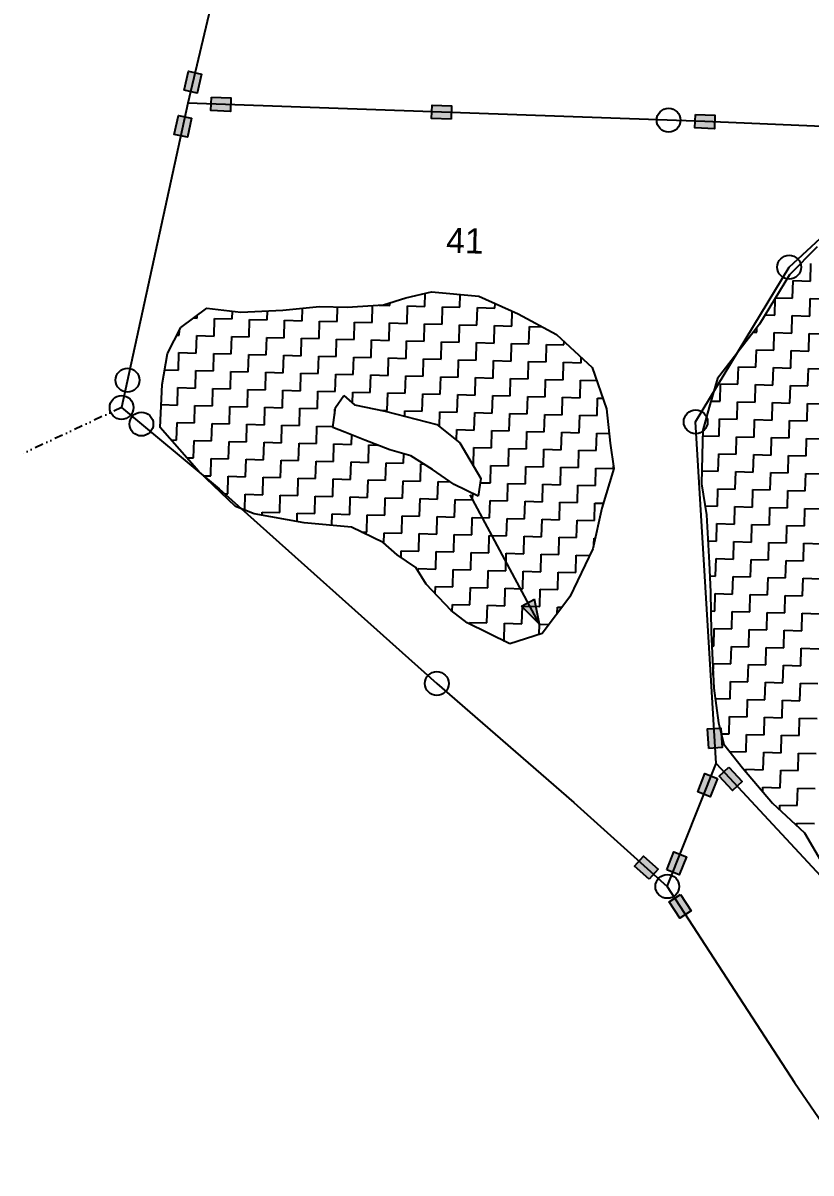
# Model space of a CAD drawing. Header units: metres. Extents: x 281733 to 284660, y 2048347 to 2052315.
# Drawn here: x 281880 to 282341, y 2049252 to 2049925 of the extents above; entities that cross this region are included whole.
import ezdxf
from ezdxf.enums import TextEntityAlignment as Align

# ---------------------------------------------------------------- set-up
doc = ezdxf.new("R2010")
doc.units = ezdxf.units.M
doc.header["$MEASUREMENT"] = 0
doc.linetypes.add('DIVIDE', pattern=[1.25, 0.5, -0.25, 0, -0.25, 0, -0.25])
for name, color, linetype in [('POLY_HATCH', 12, 'Continuous'), ('POLY_PARCEL', 6, 'Continuous'), ('TEXT_PARCEL', 7, 'Continuous'), ('V_BOUND_LINE', 7, 'Continuous'), ('V_DIVIDE_LINE', 7, 'DIVIDE')]:
    doc.layers.add(name, color=color, linetype=linetype)
doc.styles.add('TEXT_MAP', font='', dxfattribs={"height": 2.5})
doc.styles.get('TEXT_MAP').set_extended_font_data('Kruti Dev 050')

msp = doc.modelspace()

# ---------------------------------------------------------------- hatches: boundary and pattern name
for points in [[(281984.28, 2049895.53), (281976.61, 2049897.34), (281974, 2049886.24), (281981.67, 2049884.44)], [(282001.11, 2049873.75), (282001.39, 2049881.62), (281990, 2049882.03), (281989.72, 2049874.15)], [(282119.07, 2049877.43), (282118.79, 2049869.55), (282130.18, 2049869.14), (282130.46, 2049877.02)], [(281968.21, 2049860.24), (281975.91, 2049858.56), (281978.34, 2049869.69), (281970.64, 2049871.37)], [(282284.31, 2049863.61), (282284.64, 2049871.49), (282273.25, 2049871.97), (282272.92, 2049864.09)], [(282288.12, 2049512.81), (282280.25, 2049512.33), (282280.94, 2049500.96), (282288.81, 2049501.43)], [(282294.79, 2049476.26), (282300.58, 2049481.62), (282292.83, 2049489.98), (282287.05, 2049484.62)], [(282274.58, 2049475.6), (282281.9, 2049472.68), (282286.12, 2049483.27), (282278.79, 2049486.19)], [(282242.82, 2049437.96), (282237.55, 2049432.09), (282246.04, 2049424.48), (282251.3, 2049430.35)], [(282267.91, 2049437.57), (282260.59, 2049440.48), (282256.37, 2049429.9), (282263.7, 2049426.98)], [(282264.07, 2049401.63), (282270.69, 2049405.92), (282264.48, 2049415.48), (282257.87, 2049411.19)]]:
    msp.add_hatch(color=256).paths.add_polyline_path(points)
h = msp.add_hatch(color=256)
h.paths.add_polyline_path([(282175.18, 2049586.21), (282171.34, 2049584.15), (282181.91, 2049573.66)])
h.paths.add_polyline_path([(282181.91, 2049573.66), (282179.02, 2049588.27), (282175.18, 2049586.21)])

# ---------------------------------------------------------------- linework, layer by layer
for points in [[(281974, 2049886.24), (281976.61, 2049897.34), (281984.28, 2049895.53), (281981.67, 2049884.44)], [(281990, 2049882.03), (282001.39, 2049881.62), (282001.11, 2049873.75), (281989.72, 2049874.15)], [(282130.18, 2049869.14), (282118.79, 2049869.55), (282119.07, 2049877.43), (282130.46, 2049877.02)], [(281978.34, 2049869.69), (281975.91, 2049858.56), (281968.21, 2049860.24), (281970.64, 2049871.37)], [(282273.25, 2049871.97), (282284.64, 2049871.49), (282284.31, 2049863.61), (282272.92, 2049864.09)], [(282280.94, 2049500.96), (282280.25, 2049512.33), (282288.12, 2049512.81), (282288.81, 2049501.43)], [(282292.83, 2049489.98), (282300.58, 2049481.62), (282294.79, 2049476.26), (282287.05, 2049484.62)], [(282286.12, 2049483.27), (282281.9, 2049472.68), (282274.58, 2049475.6), (282278.79, 2049486.19)], [(282246.04, 2049424.48), (282237.55, 2049432.09), (282242.82, 2049437.96), (282251.3, 2049430.35)], [(282256.37, 2049429.9), (282260.59, 2049440.48), (282267.91, 2049437.57), (282263.7, 2049426.98)], [(282264.48, 2049415.48), (282270.69, 2049405.92), (282264.07, 2049401.63), (282257.87, 2049411.19)]]:
    msp.add_lwpolyline(points, close=True)
for points in [[(282181.91, 2049573.66), (282141.37, 2049649.28)], [(282171.34, 2049584.15), (282179.02, 2049588.27)], [(282181.91, 2049573.66), (282171.34, 2049584.15)], [(282181.91, 2049573.66), (282179.02, 2049588.27)]]:
    msp.add_lwpolyline(points)
for centre in [(282257.5, 2049868.55), (282328.03, 2049782.53), (281940.91, 2049716.45), (281937.43, 2049700.47), (281949.02, 2049690.78), (282273.33, 2049692.09), (282121.89, 2049538.89), (282256.75, 2049420.17)]:
    msp.add_circle(centre, 6.97)
at = {"layer": 'POLY_HATCH'}
for p, q in [((282344.41, 2049794.54), (282328.23, 2049778.06)), ((282328.23, 2049778.06), (282310.6, 2049749.23)), ((282103.79, 2049764.69), (282118.75, 2049768.19)), ((282118.75, 2049768.19), (282146.5, 2049765.55)), ((282146.5, 2049765.55), (282169.52, 2049755.28)), ((281972.07, 2049747.33), (281987.22, 2049758.58)), ((281987.22, 2049758.58), (282007.21, 2049756.14)), ((282031.82, 2049757.46), (282053.21, 2049759.5)), ((282053.21, 2049759.5), (282069.37, 2049759.09)), ((282069.37, 2049759.09), (282090.75, 2049760.49)), ((282090.75, 2049760.49), (282103.79, 2049764.69)), ((282007.21, 2049756.14), (282031.82, 2049757.46)), ((282169.52, 2049755.28), (282191.85, 2049743.08)), ((281964.28, 2049732), (281972.07, 2049747.33)), ((282310.6, 2049749.23), (282286.2, 2049717.41)), ((282191.85, 2049743.08), (282212.7, 2049723.8)), ((281961.24, 2049713.98), (281964.28, 2049732)), ((282212.7, 2049723.8), (282221.15, 2049699.67)), ((281959.96, 2049688.8), (281961.24, 2049713.98)), ((282286.2, 2049717.41), (282281.27, 2049700.64)), ((282062.69, 2049700.41), (282067.39, 2049707.4)), ((282067.39, 2049707.4), (282067.39, 2049707.4)), ((282067.39, 2049707.4), (282073.73, 2049702.07)), ((282061.1, 2049688.81), (282062.69, 2049700.41)), ((282062.69, 2049700.41), (282062.69, 2049700.41)), ((282073.73, 2049702.07), (282091.74, 2049698.38)), ((282091.74, 2049698.38), (282121.94, 2049690.51)), ((282221.15, 2049699.67), (282223.23, 2049679.58)), ((282281.27, 2049700.64), (282277.55, 2049687.23)), ((281982.59, 2049663.01), (281959.96, 2049688.8)), ((282068.15, 2049686.05), (282061.1, 2049688.81)), ((282079.67, 2049681.23), (282068.15, 2049686.05)), ((282121.94, 2049690.51), (282135.25, 2049679.83)), ((282277.55, 2049687.23), (282277.38, 2049680.47)), ((282094.4, 2049675.69), (282079.67, 2049681.23)), ((282135.25, 2049679.83), (282147.66, 2049658.83)), ((282223.23, 2049679.58), (282225.44, 2049664.65)), ((282277.38, 2049680.47), (282276.76, 2049655.72)), ((282106.6, 2049672.15), (282094.4, 2049675.69)), ((282119.33, 2049664.07), (282106.6, 2049672.15)), ((282132.05, 2049655.35), (282119.33, 2049664.07)), ((282225.44, 2049664.65), (282218.39, 2049641.56)), ((282004.06, 2049642.43), (281982.59, 2049663.01)), ((282147.66, 2049658.83), (282146.1, 2049648.53)), ((282146.1, 2049648.53), (282132.05, 2049655.35)), ((282276.76, 2049655.72), (282279.68, 2049637.63)), ((282014.95, 2049638.28), (282004.06, 2049642.43)), ((282044.2, 2049633.03), (282014.95, 2049638.28)), ((282218.39, 2049641.56), (282213.26, 2049617.77)), ((282279.68, 2049637.63), (282281.22, 2049609.45)), ((282071.95, 2049630.39), (282044.2, 2049633.03)), ((282090.48, 2049621.51), (282071.95, 2049630.39)), ((282098.7, 2049614.2), (282090.48, 2049621.51)), ((282213.26, 2049617.77), (282199.62, 2049589.67)), ((282109.51, 2049606.81), (282098.7, 2049614.2)), ((282115.73, 2049596.96), (282109.51, 2049606.81)), ((282281.22, 2049609.45), (282281.92, 2049592.54)), ((282130.22, 2049581.73), (282115.73, 2049596.96)), ((282281.92, 2049592.54), (282282.45, 2049568.89)), ((282199.62, 2049589.67), (282183.55, 2049568.1)), ((282139.73, 2049574.37), (282130.22, 2049581.73)), ((282164.65, 2049562.11), (282139.73, 2049574.37)), ((282183.55, 2049568.1), (282164.65, 2049562.11)), ((282282.45, 2049568.89), (282283.88, 2049536.2)), ((282283.88, 2049536.2), (282286.75, 2049515.86)), ((282286.75, 2049515.86), (282289.81, 2049503.4)), ((282289.81, 2049503.4), (282300.73, 2049489.61)), ((282300.73, 2049489.61), (282318.23, 2049468.91)), ((282318.23, 2049468.91), (282336.95, 2049451.55)), ((282336.95, 2049451.55), (282347.75, 2049433.26))]:
    msp.add_line(p, q, dxfattribs=at)
at = {"layer": 'POLY_HATCH', "linetype": 'Continuous'}
for p, q in [((282340.55, 2049774.43), (282340.81, 2049784.66)), ((282330.06, 2049764.45), (282330.32, 2049774.68)), ((282330.32, 2049774.68), (282340.55, 2049774.43)), ((282114.93, 2049759.64), (282115.13, 2049767.34)), ((282135.4, 2049759.12), (282135.59, 2049766.59)), ((282043.05, 2049751.22), (282043.24, 2049758.55)), ((282063.52, 2049750.7), (282063.73, 2049759.24)), ((282083.98, 2049750.18), (282084.23, 2049760.07)), ((282088.06, 2049760.32), (282094.47, 2049760.16)), ((282094.47, 2049760.16), (282094.51, 2049761.7)), ((282104.44, 2049749.67), (282104.7, 2049759.9)), ((282104.7, 2049759.9), (282114.93, 2049759.64)), ((282124.91, 2049749.15), (282125.17, 2049759.38)), ((282125.17, 2049759.38), (282135.4, 2049759.12)), ((282145.37, 2049748.63), (282145.63, 2049758.87)), ((282145.63, 2049758.87), (282155.86, 2049758.61)), ((282155.86, 2049758.61), (282155.93, 2049761.34)), ((282319.57, 2049754.48), (282319.82, 2049764.31)), ((282320.06, 2049764.7), (282330.06, 2049764.45)), ((282340.04, 2049753.96), (282340.3, 2049764.19)), ((282340.3, 2049764.19), (282350.53, 2049763.94)), ((281979.46, 2049752.82), (281981.66, 2049752.76)), ((281981.66, 2049752.76), (281981.7, 2049754.48)), ((281991.64, 2049742.27), (281991.89, 2049752.51)), ((281991.89, 2049752.51), (282002.13, 2049752.25)), ((282002.13, 2049752.25), (282002.24, 2049756.75)), ((282012.1, 2049741.76), (282012.36, 2049751.99)), ((282012.36, 2049751.99), (282022.59, 2049751.73)), ((282022.59, 2049751.73), (282022.72, 2049756.97)), ((282032.56, 2049741.24), (282032.82, 2049751.47)), ((282032.82, 2049751.47), (282043.05, 2049751.22)), ((282165.84, 2049748.12), (282166.06, 2049756.82)), ((282313.9, 2049754.62), (282319.57, 2049754.48)), ((282329.55, 2049743.99), (282329.81, 2049754.22)), ((282329.81, 2049754.22), (282340.04, 2049753.96)), ((281971.17, 2049742.79), (281971.24, 2049745.71)), ((282053.03, 2049740.73), (282053.28, 2049750.96)), ((282053.28, 2049750.96), (282063.52, 2049750.7)), ((282073.49, 2049740.21), (282073.75, 2049750.44)), ((282073.75, 2049750.44), (282083.98, 2049750.18)), ((282093.95, 2049739.69), (282094.21, 2049749.92)), ((282094.21, 2049749.92), (282104.44, 2049749.67)), ((282114.42, 2049739.18), (282114.68, 2049749.41)), ((282114.68, 2049749.41), (282124.91, 2049749.15)), ((282134.88, 2049738.66), (282135.14, 2049748.89)), ((282135.14, 2049748.89), (282145.37, 2049748.63)), ((282155.35, 2049738.14), (282155.6, 2049748.38)), ((282155.6, 2049748.38), (282165.84, 2049748.12)), ((282175.81, 2049737.63), (282176.07, 2049747.86)), ((282176.07, 2049747.86), (282183.43, 2049747.67)), ((282309.08, 2049744.5), (282309.15, 2049747.34)), ((281969.78, 2049742.83), (281971.17, 2049742.79)), ((281981.15, 2049732.3), (281981.4, 2049742.53)), ((281981.4, 2049742.53), (281991.64, 2049742.27)), ((282001.61, 2049731.78), (282001.87, 2049742.02)), ((282001.87, 2049742.02), (282012.1, 2049741.76)), ((282022.07, 2049731.27), (282022.33, 2049741.5)), ((282022.33, 2049741.5), (282032.56, 2049741.24)), ((282042.54, 2049730.75), (282042.79, 2049740.98)), ((282042.79, 2049740.98), (282053.03, 2049740.73)), ((282063, 2049730.24), (282063.26, 2049740.47)), ((282063.26, 2049740.47), (282073.49, 2049740.21)), ((282083.46, 2049729.72), (282083.72, 2049739.95)), ((282083.72, 2049739.95), (282093.95, 2049739.69)), ((282103.93, 2049729.2), (282104.19, 2049739.43)), ((282104.19, 2049739.43), (282114.42, 2049739.18)), ((282124.39, 2049728.69), (282124.65, 2049738.92)), ((282124.65, 2049738.92), (282134.88, 2049738.66)), ((282144.86, 2049728.17), (282145.11, 2049738.4)), ((282145.11, 2049738.4), (282155.35, 2049738.14)), ((282196.27, 2049737.11), (282196.32, 2049738.94)), ((282307.02, 2049744.56), (282309.08, 2049744.5)), ((282319.06, 2049734.01), (282319.32, 2049744.25)), ((282319.32, 2049744.25), (282329.55, 2049743.99)), ((282339.52, 2049733.5), (282339.78, 2049743.73)), ((282339.78, 2049743.73), (282350.01, 2049743.47)), ((281970.65, 2049722.33), (281970.91, 2049732.56)), ((281970.91, 2049732.56), (281981.15, 2049732.3)), ((281991.12, 2049721.81), (281991.38, 2049732.04)), ((281991.38, 2049732.04), (282001.61, 2049731.78)), ((282011.58, 2049721.29), (282011.84, 2049731.53)), ((282011.84, 2049731.53), (282022.07, 2049731.27)), ((282165.32, 2049727.65), (282165.58, 2049737.89)), ((282165.58, 2049737.89), (282175.81, 2049737.63)), ((282185.78, 2049727.14), (282186.04, 2049737.37)), ((282186.04, 2049737.37), (282196.27, 2049737.11)), ((282308.57, 2049724.04), (282308.83, 2049734.27)), ((282308.83, 2049734.27), (282319.06, 2049734.01)), ((282329.03, 2049723.52), (282329.29, 2049733.76)), ((282329.29, 2049733.76), (282339.52, 2049733.5)), ((282032.05, 2049720.78), (282032.3, 2049731.01)), ((282032.3, 2049731.01), (282042.54, 2049730.75)), ((282052.51, 2049720.26), (282052.77, 2049730.49)), ((282052.77, 2049730.49), (282063, 2049730.24)), ((282072.97, 2049719.75), (282073.23, 2049729.98)), ((282073.23, 2049729.98), (282083.46, 2049729.72)), ((282093.44, 2049719.23), (282093.7, 2049729.46)), ((282093.7, 2049729.46), (282103.93, 2049729.2)), ((282113.9, 2049718.71), (282114.16, 2049728.94)), ((282114.16, 2049728.94), (282124.39, 2049728.69)), ((282134.37, 2049718.2), (282134.62, 2049728.43)), ((282134.62, 2049728.43), (282144.86, 2049728.17)), ((282154.83, 2049717.68), (282155.09, 2049727.91)), ((282155.09, 2049727.91), (282165.32, 2049727.65)), ((282175.29, 2049717.16), (282175.55, 2049727.4)), ((282175.55, 2049727.4), (282185.78, 2049727.14)), ((282195.76, 2049716.65), (282196.02, 2049726.88)), ((282196.02, 2049726.88), (282206.25, 2049726.62)), ((282206.25, 2049726.62), (282206.33, 2049729.7)), ((281962.69, 2049722.53), (281970.65, 2049722.33)), ((281980.63, 2049711.84), (281980.89, 2049722.07)), ((281980.89, 2049722.07), (281991.12, 2049721.81)), ((282001.09, 2049711.32), (282001.35, 2049721.55)), ((282001.35, 2049721.55), (282011.58, 2049721.29)), ((282021.56, 2049710.8), (282021.81, 2049721.04)), ((282021.81, 2049721.04), (282032.05, 2049720.78)), ((282042.02, 2049710.29), (282042.28, 2049720.52)), ((282042.28, 2049720.52), (282052.51, 2049720.26)), ((282062.48, 2049709.77), (282062.74, 2049720)), ((282062.74, 2049720), (282072.97, 2049719.75)), ((282082.95, 2049709.26), (282083.21, 2049719.49)), ((282083.21, 2049719.49), (282093.44, 2049719.23)), ((282103.41, 2049708.74), (282103.67, 2049718.97)), ((282103.67, 2049718.97), (282113.9, 2049718.71)), ((282123.88, 2049708.22), (282124.13, 2049718.45)), ((282124.13, 2049718.45), (282134.37, 2049718.2)), ((282144.34, 2049707.71), (282144.6, 2049717.94)), ((282144.6, 2049717.94), (282154.83, 2049717.68)), ((282298.08, 2049714.07), (282298.34, 2049724.3)), ((282298.34, 2049724.3), (282308.57, 2049724.04)), ((282318.54, 2049713.55), (282318.8, 2049723.78)), ((282318.8, 2049723.78), (282329.03, 2049723.52)), ((282339, 2049713.03), (282339.26, 2049723.27)), ((282339.26, 2049723.27), (282349.49, 2049723.01)), ((281970.14, 2049701.86), (281970.4, 2049712.09)), ((281970.4, 2049712.09), (281980.63, 2049711.84)), ((281990.6, 2049701.35), (281990.86, 2049711.58)), ((281990.86, 2049711.58), (282001.09, 2049711.32)), ((282011.07, 2049700.83), (282011.32, 2049711.06)), ((282011.32, 2049711.06), (282021.56, 2049710.8)), ((282164.8, 2049707.19), (282165.06, 2049717.42)), ((282165.06, 2049717.42), (282175.29, 2049717.16)), ((282185.27, 2049706.67), (282185.53, 2049716.91)), ((282185.53, 2049716.91), (282195.76, 2049716.65)), ((282205.73, 2049706.16), (282205.99, 2049716.39)), ((282205.99, 2049716.39), (282215.38, 2049716.15)), ((282287.59, 2049704.09), (282287.84, 2049714.33)), ((282287.84, 2049714.33), (282298.08, 2049714.07)), ((282308.05, 2049703.58), (282308.31, 2049713.81)), ((282308.31, 2049713.81), (282318.54, 2049713.55)), ((282328.51, 2049703.06), (282328.77, 2049713.29)), ((282328.77, 2049713.29), (282339, 2049713.03)), ((282031.53, 2049700.31), (282031.79, 2049710.55)), ((282031.79, 2049710.55), (282042.02, 2049710.29)), ((282051.99, 2049699.8), (282052.25, 2049710.03)), ((282052.25, 2049710.03), (282062.48, 2049709.77)), ((282072.55, 2049703.06), (282072.72, 2049709.51)), ((282072.72, 2049709.51), (282082.95, 2049709.26)), ((282092.92, 2049698.77), (282093.18, 2049709)), ((282093.18, 2049709), (282103.41, 2049708.74)), ((282113.39, 2049698.25), (282113.64, 2049708.48)), ((282113.64, 2049708.48), (282123.88, 2049708.22)), ((282133.85, 2049697.73), (282134.11, 2049707.96)), ((282134.11, 2049707.96), (282144.34, 2049707.71)), ((282154.31, 2049697.22), (282154.57, 2049707.45)), ((282154.57, 2049707.45), (282164.8, 2049707.19)), ((282174.78, 2049696.7), (282175.04, 2049706.93)), ((282175.04, 2049706.93), (282185.27, 2049706.67)), ((282195.24, 2049696.18), (282195.5, 2049706.42)), ((282195.5, 2049706.42), (282205.73, 2049706.16)), ((282215.71, 2049695.67), (282215.96, 2049705.9)), ((282215.96, 2049705.9), (282219, 2049705.82)), ((281960.64, 2049702.1), (281970.14, 2049701.86)), ((281980.11, 2049691.37), (281980.37, 2049701.6)), ((281980.37, 2049701.6), (281990.6, 2049701.35)), ((282000.58, 2049690.86), (282000.83, 2049701.09)), ((282000.83, 2049701.09), (282011.07, 2049700.83)), ((282021.04, 2049690.34), (282021.3, 2049700.57)), ((282021.3, 2049700.57), (282031.53, 2049700.31)), ((282041.5, 2049689.82), (282041.76, 2049700.06)), ((282041.76, 2049700.06), (282051.99, 2049699.8)), ((282062.15, 2049696.45), (282062.23, 2049699.54)), ((282062.23, 2049699.54), (282062.57, 2049699.53)), ((282089.45, 2049698.85), (282092.92, 2049698.77)), ((282103.08, 2049695.43), (282103.15, 2049698.51)), ((282103.15, 2049698.51), (282113.39, 2049698.25)), ((282123.4, 2049689.34), (282123.62, 2049697.99)), ((282123.62, 2049697.99), (282133.85, 2049697.73)), ((282282.32, 2049704.23), (282287.59, 2049704.09)), ((282297.56, 2049693.6), (282297.82, 2049703.84)), ((282297.82, 2049703.84), (282308.05, 2049703.58)), ((282318.02, 2049693.09), (282318.28, 2049703.32)), ((282318.28, 2049703.32), (282328.51, 2049703.06)), ((282338.49, 2049692.57), (282338.75, 2049702.8)), ((282338.75, 2049702.8), (282348.98, 2049702.54)), ((281969.62, 2049681.4), (281969.88, 2049691.63)), ((281969.88, 2049691.63), (281980.11, 2049691.37)), ((281990.09, 2049680.88), (281990.34, 2049691.11)), ((281990.34, 2049691.11), (282000.58, 2049690.86)), ((282143.82, 2049687.24), (282144.08, 2049697.47)), ((282144.08, 2049697.47), (282154.31, 2049697.22)), ((282164.29, 2049686.73), (282164.55, 2049696.96)), ((282164.55, 2049696.96), (282174.78, 2049696.7)), ((282184.75, 2049686.21), (282185.01, 2049696.44)), ((282185.01, 2049696.44), (282195.24, 2049696.18)), ((282205.22, 2049685.69), (282205.47, 2049695.93)), ((282205.47, 2049695.93), (282215.71, 2049695.67)), ((282287.07, 2049683.63), (282287.33, 2049693.86)), ((282287.33, 2049693.86), (282297.56, 2049693.6)), ((282307.53, 2049683.11), (282307.79, 2049693.35)), ((282307.79, 2049693.35), (282318.02, 2049693.09)), ((282328, 2049682.6), (282328.26, 2049692.83)), ((282328.26, 2049692.83), (282338.49, 2049692.57)), ((282010.55, 2049680.37), (282010.81, 2049690.6)), ((282010.81, 2049690.6), (282021.04, 2049690.34)), ((282031.01, 2049679.85), (282031.27, 2049690.08)), ((282031.27, 2049690.08), (282041.5, 2049689.82)), ((282051.48, 2049679.33), (282051.74, 2049689.57)), ((282051.74, 2049689.57), (282061.17, 2049689.33)), ((282071.94, 2049678.82), (282072.08, 2049684.41)), ((282133.43, 2049681.29), (282133.59, 2049687.5)), ((282133.59, 2049687.5), (282143.82, 2049687.24)), ((282153.8, 2049676.75), (282154.06, 2049686.98)), ((282154.06, 2049686.98), (282164.29, 2049686.73)), ((282174.26, 2049676.24), (282174.52, 2049686.47)), ((282174.52, 2049686.47), (282184.75, 2049686.21)), ((282194.73, 2049675.72), (282194.98, 2049685.95)), ((282194.98, 2049685.95), (282205.22, 2049685.69)), ((282215.19, 2049675.2), (282215.45, 2049685.44)), ((282215.45, 2049685.44), (282222.64, 2049685.25)), ((281966.38, 2049681.48), (281969.62, 2049681.4)), ((281979.6, 2049670.91), (281979.85, 2049681.14)), ((281979.85, 2049681.14), (281990.09, 2049680.88)), ((282000.06, 2049670.39), (282000.32, 2049680.62)), ((282000.32, 2049680.62), (282010.55, 2049680.37)), ((282020.52, 2049669.88), (282020.78, 2049680.11)), ((282020.78, 2049680.11), (282031.01, 2049679.85)), ((282040.99, 2049669.36), (282041.25, 2049679.59)), ((282041.25, 2049679.59), (282051.48, 2049679.33)), ((282061.45, 2049668.84), (282061.71, 2049679.08)), ((282061.71, 2049679.08), (282071.94, 2049678.82)), ((282081.92, 2049668.33), (282082.17, 2049678.56)), ((282082.17, 2049678.56), (282087.11, 2049678.44)), ((282277.47, 2049683.87), (282287.07, 2049683.63)), ((282297.04, 2049673.14), (282297.3, 2049683.37)), ((282297.3, 2049683.37), (282307.53, 2049683.11)), ((282317.51, 2049672.62), (282317.77, 2049682.86)), ((282317.77, 2049682.86), (282328, 2049682.6)), ((282337.97, 2049672.11), (282338.23, 2049682.34)), ((282338.23, 2049682.34), (282348.46, 2049682.08)), ((281975.57, 2049671.01), (281979.6, 2049670.91)), ((281989.57, 2049660.42), (281989.83, 2049670.65)), ((281989.83, 2049670.65), (282000.06, 2049670.39)), ((282102.38, 2049667.81), (282102.52, 2049673.34)), ((282143.31, 2049666.78), (282143.57, 2049677.01)), ((282143.57, 2049677.01), (282153.8, 2049676.75)), ((282163.77, 2049666.26), (282164.03, 2049676.49)), ((282164.03, 2049676.49), (282174.26, 2049676.24)), ((282184.24, 2049665.75), (282184.49, 2049675.98)), ((282184.49, 2049675.98), (282194.73, 2049675.72)), ((282204.7, 2049665.23), (282204.96, 2049675.46)), ((282204.96, 2049675.46), (282215.19, 2049675.2)), ((282286.55, 2049663.17), (282286.81, 2049673.4)), ((282286.81, 2049673.4), (282297.04, 2049673.14)), ((282307.02, 2049662.65), (282307.28, 2049672.88)), ((282307.28, 2049672.88), (282317.51, 2049672.62)), ((282327.48, 2049662.13), (282327.74, 2049672.37)), ((282327.74, 2049672.37), (282337.97, 2049672.11)), ((282010.03, 2049659.9), (282010.29, 2049670.13)), ((282010.29, 2049670.13), (282020.52, 2049669.88)), ((282030.5, 2049659.39), (282030.76, 2049669.62)), ((282030.76, 2049669.62), (282040.99, 2049669.36)), ((282050.96, 2049658.87), (282051.22, 2049669.1)), ((282051.22, 2049669.1), (282061.45, 2049668.84)), ((282071.43, 2049658.35), (282071.68, 2049668.59)), ((282071.68, 2049668.59), (282081.92, 2049668.33)), ((282091.89, 2049657.84), (282092.15, 2049668.07)), ((282092.15, 2049668.07), (282102.38, 2049667.81)), ((282112.35, 2049657.32), (282112.61, 2049667.55)), ((282112.61, 2049667.55), (282113.9, 2049667.52)), ((282142.96, 2049666.79), (282143.31, 2049666.78)), ((282153.28, 2049656.29), (282153.54, 2049666.52)), ((282153.54, 2049666.52), (282163.77, 2049666.26)), ((282173.75, 2049655.77), (282174, 2049666)), ((282174, 2049666), (282184.24, 2049665.75)), ((282194.21, 2049655.26), (282194.47, 2049665.49)), ((282194.47, 2049665.49), (282204.7, 2049665.23)), ((282214.67, 2049654.74), (282214.93, 2049664.97)), ((282214.93, 2049664.97), (282225.16, 2049664.71)), ((282225.16, 2049664.71), (282225.2, 2049666.26)), ((281985.22, 2049660.53), (281989.57, 2049660.42)), ((281999.54, 2049649.93), (281999.8, 2049660.16)), ((281999.8, 2049660.16), (282010.03, 2049659.9)), ((282020.01, 2049649.41), (282020.27, 2049659.64)), ((282020.27, 2049659.64), (282030.5, 2049659.39)), ((282040.47, 2049648.9), (282040.73, 2049659.13)), ((282040.73, 2049659.13), (282050.96, 2049658.87)), ((282060.94, 2049648.38), (282061.19, 2049658.61)), ((282061.19, 2049658.61), (282071.43, 2049658.35)), ((282081.4, 2049647.86), (282081.66, 2049658.1)), ((282081.66, 2049658.1), (282091.89, 2049657.84)), ((282101.86, 2049647.35), (282102.12, 2049657.58)), ((282102.12, 2049657.58), (282112.35, 2049657.32)), ((282276.95, 2049663.41), (282286.55, 2049663.17)), ((282296.53, 2049652.68), (282296.79, 2049662.91)), ((282296.79, 2049662.91), (282307.02, 2049662.65)), ((282316.99, 2049652.16), (282317.25, 2049662.39)), ((282317.25, 2049662.39), (282327.48, 2049662.13)), ((282337.46, 2049651.64), (282337.71, 2049661.87)), ((282337.71, 2049661.87), (282347.95, 2049661.62)), ((282122.33, 2049646.83), (282122.59, 2049657.06)), ((282122.59, 2049657.06), (282129.81, 2049656.88)), ((282147.3, 2049656.44), (282153.28, 2049656.29)), ((282163.26, 2049645.8), (282163.51, 2049656.03)), ((282163.51, 2049656.03), (282173.75, 2049655.77)), ((282183.72, 2049645.28), (282183.98, 2049655.51)), ((282183.98, 2049655.51), (282194.21, 2049655.26)), ((282204.18, 2049644.77), (282204.44, 2049655)), ((282204.44, 2049655), (282214.67, 2049654.74)), ((282286.04, 2049642.7), (282286.3, 2049652.93)), ((282286.3, 2049652.93), (282296.53, 2049652.68)), ((282306.5, 2049642.19), (282306.76, 2049652.42)), ((282306.76, 2049652.42), (282316.99, 2049652.16)), ((282326.97, 2049641.67), (282327.22, 2049651.9)), ((282327.22, 2049651.9), (282337.46, 2049651.64)), ((281997.62, 2049649.98), (281999.54, 2049649.93)), ((282009.54, 2049640.34), (282009.78, 2049649.67)), ((282009.78, 2049649.67), (282020.01, 2049649.41)), ((282029.98, 2049638.92), (282030.24, 2049649.15)), ((282030.24, 2049649.15), (282040.47, 2049648.9)), ((282050.45, 2049638.41), (282050.7, 2049648.64)), ((282050.7, 2049648.64), (282060.94, 2049648.38)), ((282070.91, 2049637.89), (282071.17, 2049648.12)), ((282071.17, 2049648.12), (282081.4, 2049647.86)), ((282091.37, 2049637.37), (282091.63, 2049647.61)), ((282091.63, 2049647.61), (282101.86, 2049647.35)), ((282111.84, 2049636.86), (282112.1, 2049647.09)), ((282112.1, 2049647.09), (282122.33, 2049646.83)), ((282132.3, 2049636.34), (282132.56, 2049646.57)), ((282132.56, 2049646.57), (282142.79, 2049646.32)), ((282142.79, 2049646.32), (282142.89, 2049650.09)), ((282152.77, 2049635.83), (282153.02, 2049646.06)), ((282153.02, 2049646.06), (282163.26, 2049645.8)), ((282173.23, 2049635.31), (282173.49, 2049645.54)), ((282173.49, 2049645.54), (282183.72, 2049645.28)), ((282193.69, 2049634.79), (282193.95, 2049645.02)), ((282193.95, 2049645.02), (282204.18, 2049644.77)), ((282214.16, 2049634.28), (282214.41, 2049644.51)), ((282214.41, 2049644.51), (282219.25, 2049644.39)), ((282019.71, 2049637.43), (282019.75, 2049639.18)), ((282019.75, 2049639.18), (282029.98, 2049638.92)), ((282040.09, 2049633.76), (282040.21, 2049638.66)), ((282040.21, 2049638.66), (282050.45, 2049638.41)), ((282060.51, 2049631.47), (282060.68, 2049638.15)), ((282060.68, 2049638.15), (282070.91, 2049637.89)), ((282080.88, 2049627.4), (282081.14, 2049637.63)), ((282081.14, 2049637.63), (282091.37, 2049637.37)), ((282101.35, 2049626.88), (282101.61, 2049637.12)), ((282101.61, 2049637.12), (282111.84, 2049636.86)), ((282278.83, 2049642.88), (282286.04, 2049642.7)), ((282296.01, 2049632.21), (282296.27, 2049642.44)), ((282296.27, 2049642.44), (282306.5, 2049642.19)), ((282316.48, 2049631.7), (282316.73, 2049641.93)), ((282316.73, 2049641.93), (282326.97, 2049641.67)), ((282336.94, 2049631.18), (282337.2, 2049641.41)), ((282337.2, 2049641.41), (282347.43, 2049641.15)), ((282121.81, 2049626.37), (282122.07, 2049636.6)), ((282122.07, 2049636.6), (282132.3, 2049636.34)), ((282142.27, 2049625.85), (282142.53, 2049636.08)), ((282142.53, 2049636.08), (282152.77, 2049635.83)), ((282162.74, 2049625.33), (282163, 2049635.57)), ((282163, 2049635.57), (282173.23, 2049635.31)), ((282183.2, 2049624.82), (282183.46, 2049635.05)), ((282183.46, 2049635.05), (282193.69, 2049634.79)), ((282203.67, 2049624.3), (282203.92, 2049634.53)), ((282203.92, 2049634.53), (282214.16, 2049634.28)), ((282285.52, 2049622.24), (282285.78, 2049632.47)), ((282285.78, 2049632.47), (282296.01, 2049632.21)), ((282305.99, 2049621.72), (282306.24, 2049631.95)), ((282306.24, 2049631.95), (282316.48, 2049631.7)), ((282326.45, 2049621.21), (282326.71, 2049631.44)), ((282326.71, 2049631.44), (282336.94, 2049631.18)), ((282078.03, 2049627.47), (282080.88, 2049627.4)), ((282090.96, 2049621.08), (282091.12, 2049627.14)), ((282091.12, 2049627.14), (282101.35, 2049626.88)), ((282111.32, 2049616.39), (282111.58, 2049626.63)), ((282111.58, 2049626.63), (282121.81, 2049626.37)), ((282131.78, 2049615.88), (282132.04, 2049626.11)), ((282132.04, 2049626.11), (282142.27, 2049625.85)), ((282152.25, 2049615.36), (282152.51, 2049625.59)), ((282152.51, 2049625.59), (282162.74, 2049625.33)), ((282172.71, 2049614.84), (282172.97, 2049625.08)), ((282172.97, 2049625.08), (282183.2, 2049624.82)), ((282193.18, 2049614.33), (282193.43, 2049624.56)), ((282193.43, 2049624.56), (282203.67, 2049624.3)), ((282213.8, 2049620.28), (282213.9, 2049624.04)), ((282213.9, 2049624.04), (282214.61, 2049624.03)), ((282280.52, 2049622.36), (282285.52, 2049622.24)), ((282295.5, 2049611.75), (282295.75, 2049621.98)), ((282295.75, 2049621.98), (282305.99, 2049621.72)), ((282315.96, 2049611.23), (282316.22, 2049621.46)), ((282316.22, 2049621.46), (282326.45, 2049621.21)), ((282336.42, 2049610.72), (282336.68, 2049620.95)), ((282336.68, 2049620.95), (282346.91, 2049620.69)), ((282100.99, 2049612.63), (282101.09, 2049616.65)), ((282101.09, 2049616.65), (282111.32, 2049616.39)), ((282121.29, 2049605.9), (282121.55, 2049616.14)), ((282121.55, 2049616.14), (282131.78, 2049615.88)), ((282141.76, 2049605.39), (282142.02, 2049615.62)), ((282142.02, 2049615.62), (282152.25, 2049615.36)), ((282162.22, 2049604.87), (282162.48, 2049615.1)), ((282162.48, 2049615.1), (282172.71, 2049614.84)), ((282182.69, 2049604.35), (282182.94, 2049614.59)), ((282182.94, 2049614.59), (282193.18, 2049614.33)), ((282203.15, 2049603.84), (282203.41, 2049614.07)), ((282203.41, 2049614.07), (282211.37, 2049613.87)), ((282285.01, 2049601.77), (282285.26, 2049612.01)), ((282285.26, 2049612.01), (282295.5, 2049611.75)), ((282305.47, 2049601.26), (282305.73, 2049611.49)), ((282305.73, 2049611.49), (282315.96, 2049611.23)), ((282325.93, 2049600.74), (282326.19, 2049610.97)), ((282326.19, 2049610.97), (282336.42, 2049610.72)), ((282111.02, 2049604.42), (282111.06, 2049606.16)), ((282111.06, 2049606.16), (282121.29, 2049605.9)), ((282131.27, 2049595.41), (282131.53, 2049605.65)), ((282131.53, 2049605.65), (282141.76, 2049605.39)), ((282151.73, 2049594.9), (282151.99, 2049605.13)), ((282151.99, 2049605.13), (282162.22, 2049604.87)), ((282172.2, 2049594.38), (282172.45, 2049604.61)), ((282172.45, 2049604.61), (282182.69, 2049604.35)), ((282192.66, 2049593.86), (282192.92, 2049604.1)), ((282192.92, 2049604.1), (282203.15, 2049603.84)), ((282281.64, 2049601.86), (282285.01, 2049601.77)), ((282294.98, 2049591.28), (282295.24, 2049601.52)), ((282295.24, 2049601.52), (282305.47, 2049601.26)), ((282315.44, 2049590.77), (282315.7, 2049601)), ((282315.7, 2049601), (282325.93, 2049600.74)), ((282335.91, 2049590.25), (282336.17, 2049600.48)), ((282336.17, 2049600.48), (282346.4, 2049600.23)), ((282120.93, 2049591.49), (282121.04, 2049595.67)), ((282121.04, 2049595.67), (282131.27, 2049595.41)), ((282141.24, 2049584.92), (282141.5, 2049595.16)), ((282141.5, 2049595.16), (282151.73, 2049594.9)), ((282161.71, 2049584.41), (282161.96, 2049594.64)), ((282161.96, 2049594.64), (282172.2, 2049594.38)), ((282182.17, 2049583.89), (282182.43, 2049594.12)), ((282182.43, 2049594.12), (282192.66, 2049593.86)), ((282284.49, 2049581.31), (282284.75, 2049591.54)), ((282284.75, 2049591.54), (282294.98, 2049591.28)), ((282304.95, 2049580.79), (282305.21, 2049591.03)), ((282305.21, 2049591.03), (282315.44, 2049590.77)), ((282325.42, 2049580.28), (282325.68, 2049590.51)), ((282325.68, 2049590.51), (282335.91, 2049590.25)), ((282130.91, 2049581.19), (282131.01, 2049585.18)), ((282131.01, 2049585.18), (282141.24, 2049584.92)), ((282151.22, 2049574.43), (282151.47, 2049584.67)), ((282151.47, 2049584.67), (282161.71, 2049584.41)), ((282171.68, 2049573.92), (282171.94, 2049584.15)), ((282171.94, 2049584.15), (282182.17, 2049583.89)), ((282192.31, 2049579.85), (282192.4, 2049583.63)), ((282192.4, 2049583.63), (282195.07, 2049583.57)), ((282282.17, 2049581.37), (282284.49, 2049581.31)), ((282294.46, 2049570.82), (282294.72, 2049581.05)), ((282294.72, 2049581.05), (282304.95, 2049580.79)), ((282314.93, 2049570.3), (282315.19, 2049580.54)), ((282315.19, 2049580.54), (282325.42, 2049580.28)), ((282335.39, 2049569.79), (282335.65, 2049580.02)), ((282335.65, 2049580.02), (282345.88, 2049579.76)), ((282140.96, 2049573.77), (282140.98, 2049574.69)), ((282140.98, 2049574.69), (282151.22, 2049574.43)), ((282161.19, 2049563.94), (282161.45, 2049574.18)), ((282161.45, 2049574.18), (282171.68, 2049573.92)), ((282181.76, 2049567.53), (282181.91, 2049573.66)), ((282181.91, 2049573.66), (282187.59, 2049573.52)), ((282283.97, 2049560.85), (282284.23, 2049571.08)), ((282284.23, 2049571.08), (282294.46, 2049570.82)), ((282304.44, 2049560.33), (282304.7, 2049570.56)), ((282304.7, 2049570.56), (282314.93, 2049570.3)), ((282324.9, 2049559.81), (282325.16, 2049570.05)), ((282325.16, 2049570.05), (282335.39, 2049569.79)), ((282160.91, 2049563.95), (282161.19, 2049563.94)), ((282282.8, 2049560.88), (282283.97, 2049560.85)), ((282293.95, 2049550.36), (282294.21, 2049560.59)), ((282294.21, 2049560.59), (282304.44, 2049560.33)), ((282314.41, 2049549.84), (282314.67, 2049560.07)), ((282314.67, 2049560.07), (282324.9, 2049559.81)), ((282334.88, 2049549.32), (282335.13, 2049559.56)), ((282335.13, 2049559.56), (282345.37, 2049559.3)), ((282283.55, 2049543.89), (282283.72, 2049550.61)), ((282283.72, 2049550.61), (282293.95, 2049550.36)), ((282303.92, 2049539.87), (282304.18, 2049550.1)), ((282304.18, 2049550.1), (282314.41, 2049549.84)), ((282324.38, 2049539.35), (282324.64, 2049549.58)), ((282324.64, 2049549.58), (282334.88, 2049549.32)), ((282293.43, 2049529.89), (282293.69, 2049540.12)), ((282293.69, 2049540.12), (282303.92, 2049539.87)), ((282313.89, 2049529.38), (282314.15, 2049539.61)), ((282314.15, 2049539.61), (282324.38, 2049539.35)), ((282334.36, 2049528.86), (282334.62, 2049539.09)), ((282334.62, 2049539.09), (282344.85, 2049538.83)), ((282284.74, 2049530.11), (282293.43, 2049529.89)), ((282303.4, 2049519.4), (282303.66, 2049529.63)), ((282303.66, 2049529.63), (282313.89, 2049529.38)), ((282323.87, 2049518.89), (282324.13, 2049529.12)), ((282324.13, 2049529.12), (282334.36, 2049528.86)), ((282292.91, 2049509.43), (282293.17, 2049519.66)), ((282293.17, 2049519.66), (282303.4, 2049519.4)), ((282313.38, 2049508.91), (282313.64, 2049519.14)), ((282313.64, 2049519.14), (282323.87, 2049518.89)), ((282333.84, 2049508.4), (282334.1, 2049518.63)), ((282334.1, 2049518.63), (282344.33, 2049518.37)), ((282288.3, 2049509.54), (282292.91, 2049509.43)), ((282302.89, 2049498.94), (282303.15, 2049509.17)), ((282303.15, 2049509.17), (282313.38, 2049508.91)), ((282323.35, 2049498.42), (282323.61, 2049508.65)), ((282323.61, 2049508.65), (282333.84, 2049508.4)), ((282293.15, 2049499.18), (282302.89, 2049498.94)), ((282312.86, 2049488.45), (282313.12, 2049498.68)), ((282313.12, 2049498.68), (282323.35, 2049498.42)), ((282333.33, 2049487.93), (282333.58, 2049498.16)), ((282333.58, 2049498.16), (282343.82, 2049497.91)), ((282302.6, 2049487.41), (282302.63, 2049488.71)), ((282302.63, 2049488.71), (282312.86, 2049488.45)), ((282322.84, 2049477.96), (282323.09, 2049488.19)), ((282323.09, 2049488.19), (282333.33, 2049487.93)), ((282312.54, 2049475.64), (282312.6, 2049478.22)), ((282312.6, 2049478.22), (282322.84, 2049477.96)), ((282332.81, 2049467.47), (282333.07, 2049477.7)), ((282333.07, 2049477.7), (282343.3, 2049477.44)), ((282322.51, 2049464.94), (282322.58, 2049467.73)), ((282322.58, 2049467.73), (282332.81, 2049467.47)), ((282332.51, 2049455.66), (282332.55, 2049457.24)), ((282332.55, 2049457.24), (282342.78, 2049456.98))]:
    msp.add_line(p, q, dxfattribs=at)
at = {"layer": 'POLY_PARCEL'}
for p, q in [((282278.78, 2049867.79), (281976.24, 2049878.58)), ((282413.6, 2049862.15), (282278.78, 2049867.79)), ((282328.03, 2049782.53), (282413.6, 2049862.15)), ((282273.33, 2049692.09), (282328.03, 2049782.53)), ((282285.42, 2049492.18), (282273.33, 2049692.09)), ((282256.75, 2049420.17), (282285.42, 2049492.18)), ((282285.42, 2049492.18), (282443.09, 2049321.98))]:
    msp.add_line(p, q, dxfattribs=at)
at = {"layer": 'V_BOUND_LINE'}
for p, q in [((282015.21, 2050044.03), (281976.24, 2049878.58)), ((281976.24, 2049878.58), (281937.43, 2049700.47)), ((281937.43, 2049700.47), (281994.47, 2049652.79)), ((281994.47, 2049652.79), (282121.89, 2049538.89)), ((282121.89, 2049538.89), (282201.96, 2049469.3)), ((282201.96, 2049469.3), (282256.75, 2049420.17)), ((282256.75, 2049420.17), (282331.16, 2049305.44)), ((282331.16, 2049305.44), (282423.48, 2049170.41))]:
    msp.add_line(p, q, dxfattribs=at)
at = {"layer": 'V_DIVIDE_LINE', "ltscale": 10}
msp.add_line((281937.43, 2049700.47), (281879.75, 2049673.52), dxfattribs=at)

# ---------------------------------------------------------------- texts
at = {"layer": 'TEXT_PARCEL', "style": 'TEXT_MAP'}
msp.add_text('41', height=14.739, rotation=358.55501, dxfattribs=at).set_placement((282138.33, 2049798.08), align=Align.MIDDLE)

doc.saveas('drawing.dxf')
